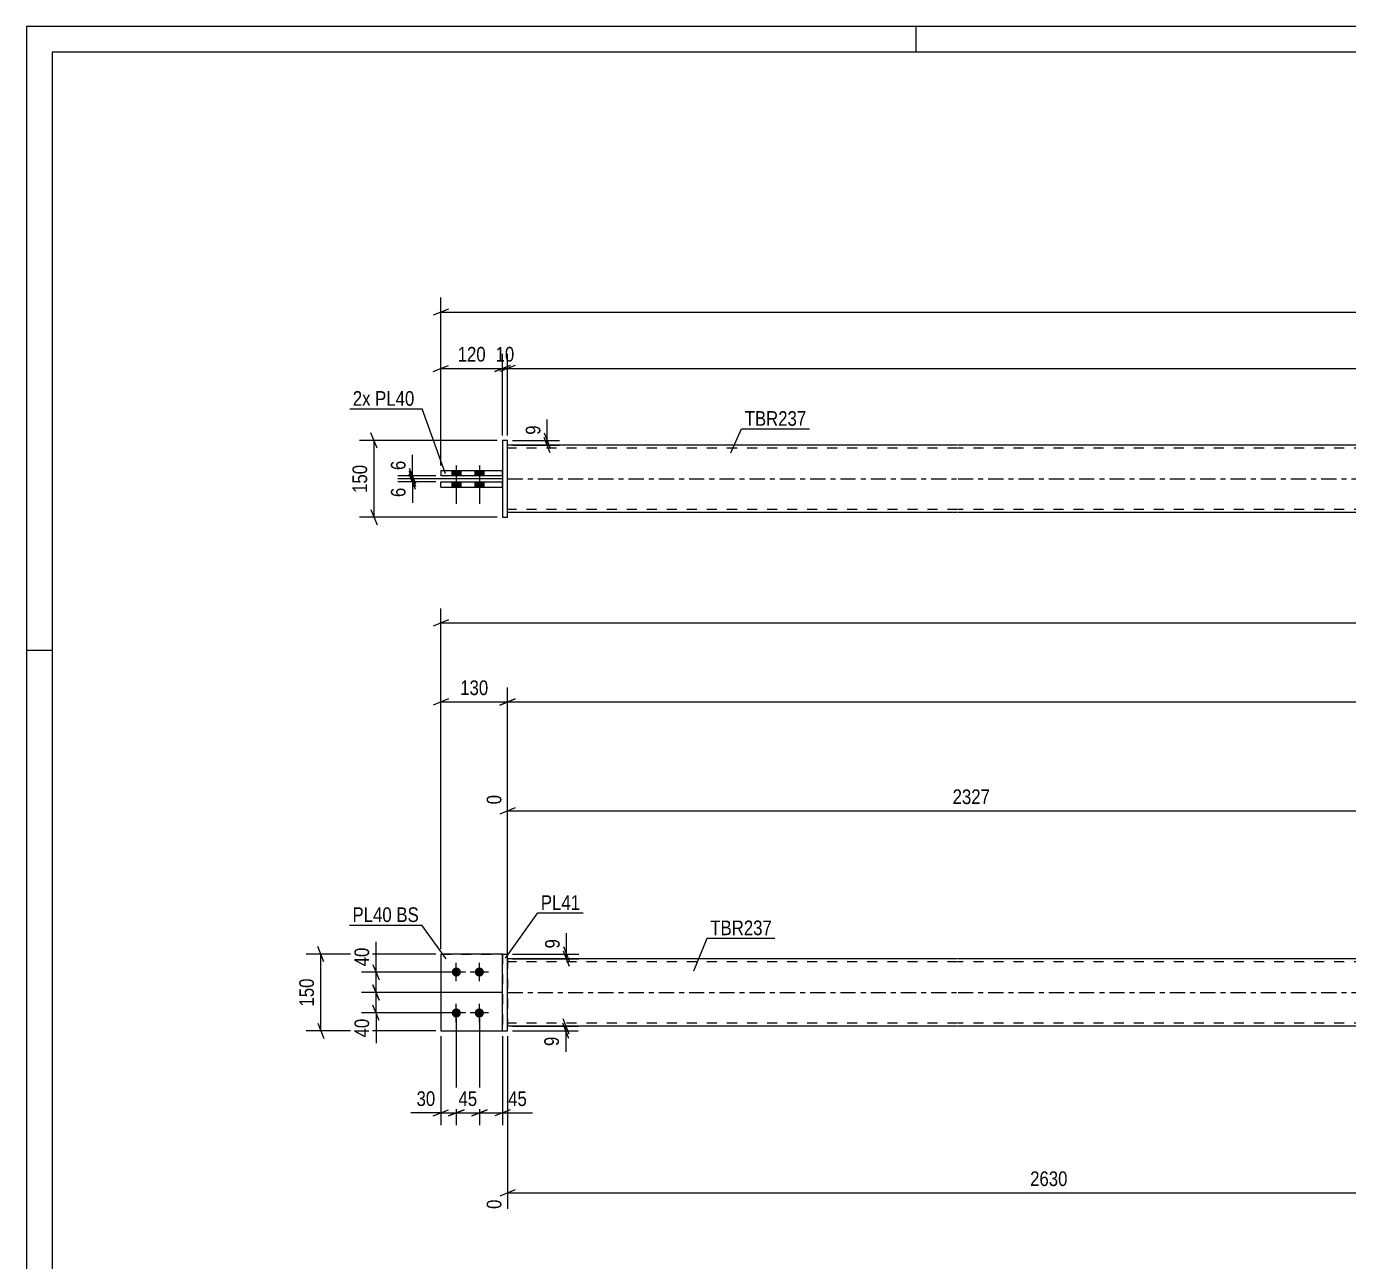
# Model space of a CAD drawing. Header units: millimetres. Extents: x 0 to 594, y 0 to 420.
# Drawn here: x 0 to 258.5, y 178.5 to 420 of the extents above; entities that cross this region are included whole.
import ezdxf

# ---------------------------------------------------------------- set-up
doc = ezdxf.new("R2010")
doc.units = ezdxf.units.MM
doc.linetypes.add('DXK_LINE_DOT2', pattern=[3.9198, 1.9599, -1.9599])
doc.linetypes.add('DXK_LINE_DOT3', pattern=[5.9187, 2.979, -0.9799, 0.9799, -0.9799])
doc.styles.add('Arial Narrow', font='ARIALN.TTF', dxfattribs={"height": 0.2})

# ---------------------------------------------------------------- blocks, each defined once
blk = doc.blocks.new('Unknown-581558868-1128')
at = {"color": 5, "linetype": 'Continuous'}
for p, q in [((594, 420), (0, 420)), ((0, 420), (0, 0)), ((174, 415), (174, 420)), ((589, 415), (5, 415)), ((5, 415), (5, 5)), ((5, 298), (0, 298))]:
    blk.add_line(p, q, dxfattribs=at)
blk = doc.blocks.new('Part-581558868-1928 - 1907')
at = {"color": 7, "linetype": 'DXK_LINE_DOT2'}
for p, q in [((81.06, 238.64), (81.06, 223.64)), ((81.06, 238.64), (93.06, 238.64)), ((93.06, 238.64), (93.06, 223.64)), ((81.06, 223.64), (93.06, 223.64))]:
    blk.add_line(p, q, dxfattribs=at)
blk = doc.blocks.new('Bolt-581558868-1912 - 1907')
at = {"linetype": 'Continuous'}
for points in [[(84.06, 234.24, -1), (84.06, 236.04, -1)], [(88.56, 234.24, -1), (88.56, 236.04, -1)], [(84.06, 226.24, -1), (84.06, 228.04, -1)], [(88.56, 226.24, -1), (88.56, 228.04, -1)]]:
    blk.add_hatch(color=1, dxfattribs=at).paths.add_polyline_path(points)
at = {"color": 1, "linetype": 'Continuous'}
for p, q in [((84.06, 233.34), (84.06, 236.94)), ((88.56, 233.34), (88.56, 236.94)), ((85.86, 235.14), (82.26, 235.14)), ((90.36, 235.14), (86.76, 235.14)), ((84.06, 225.34), (84.06, 228.94)), ((88.56, 225.34), (88.56, 228.94)), ((85.86, 227.14), (82.26, 227.14)), ((90.36, 227.14), (86.76, 227.14))]:
    blk.add_line(p, q, dxfattribs=at)
blk = doc.blocks.new('Part-581558868-1923 - 1907')
at = {"color": 2, "linetype": 'Continuous'}
for p, q in [((93.06, 223.64), (93.06, 238.64)), ((93.06, 238.64), (94.06, 238.64)), ((94.06, 223.64), (94.06, 238.64)), ((93.06, 223.64), (94.06, 223.64))]:
    blk.add_line(p, q, dxfattribs=at)
blk = doc.blocks.new('Part-581558868-1933 - 1907')
at = {"color": 2, "linetype": 'Continuous'}
for p, q in [((81.06, 238.64), (81.06, 223.64)), ((93.06, 238.64), (81.06, 238.64)), ((81.06, 223.64), (93.06, 223.64))]:
    blk.add_line(p, q, dxfattribs=at)
at = {"color": 7, "linetype": 'DXK_LINE_DOT2'}
blk.add_line((93.06, 223.64), (93.06, 238.64), dxfattribs=at)
blk = doc.blocks.new('Part-581558868-1943 - 1907')
at = {"color": 2, "linetype": 'Continuous'}
for p, q in [((182.06, 237.74), (94.06, 237.74)), ((524.22, 237.74), (182.16, 237.74)), ((182.06, 224.54), (94.06, 224.54)), ((524.22, 224.54), (182.16, 224.54))]:
    blk.add_line(p, q, dxfattribs=at)
at = {"color": 7, "linetype": 'DXK_LINE_DOT2'}
for p, q in [((94.06, 237.74), (94.06, 224.54)), ((182.06, 237.14), (94.06, 237.14)), ((524.22, 237.14), (182.16, 237.14)), ((182.06, 225.14), (94.06, 225.14)), ((524.22, 225.14), (182.16, 225.14))]:
    blk.add_line(p, q, dxfattribs=at)
at = {"color": 7, "linetype": 'DXK_LINE_DOT3'}
for p, q in [((94.06, 231.14), (182.06, 231.14)), ((182.16, 231.14), (524.22, 231.14))]:
    blk.add_line(p, q, dxfattribs=at)
blk = doc.blocks.new('Part-581558868-2387 - 2348')
at = {"color": 2, "linetype": 'Continuous'}
for p, q in [((182.06, 338.15), (94.06, 338.15)), ((524.22, 338.15), (182.16, 338.15)), ((182.06, 324.95), (94.06, 324.95)), ((524.22, 324.95), (182.16, 324.95))]:
    blk.add_line(p, q, dxfattribs=at)
at = {"color": 7, "linetype": 'DXK_LINE_DOT2'}
for p, q in [((94.06, 324.95), (94.06, 338.15)), ((182.06, 337.55), (94.06, 337.55)), ((524.22, 337.55), (182.16, 337.55)), ((182.06, 325.55), (94.06, 325.55)), ((524.22, 325.55), (182.16, 325.55))]:
    blk.add_line(p, q, dxfattribs=at)
at = {"color": 7, "linetype": 'DXK_LINE_DOT3'}
for p, q in [((94.06, 331.55), (182.06, 331.55)), ((182.16, 331.55), (524.22, 331.55))]:
    blk.add_line(p, q, dxfattribs=at)
blk = doc.blocks.new('Bolt-581558868-2355 - 2348')
at = {"linetype": 'Continuous'}
for points in [[(83.16, 332.15), (84.96, 332.15), (84.96, 333.15), (83.16, 333.15)], [(83.16, 332.15), (84.96, 332.15), (84.96, 333.15), (83.16, 333.15)], [(83.16, 329.95), (84.96, 329.95), (84.96, 330.95), (83.16, 330.95)], [(83.16, 329.95), (84.96, 329.95), (84.96, 330.95), (83.16, 330.95)], [(87.66, 332.15), (89.46, 332.15), (89.46, 333.15), (87.66, 333.15)], [(87.66, 332.15), (89.46, 332.15), (89.46, 333.15), (87.66, 333.15)], [(87.66, 329.95), (89.46, 329.95), (89.46, 330.95), (87.66, 330.95)], [(87.66, 329.95), (89.46, 329.95), (89.46, 330.95), (87.66, 330.95)]]:
    blk.add_hatch(color=1, dxfattribs=at).paths.add_polyline_path(points)
at = {"color": 1, "linetype": 'Continuous'}
for p, q in [((84.06, 334.15), (84.06, 326.65)), ((84.06, 334.15), (84.06, 326.65)), ((88.56, 334.15), (88.56, 326.65)), ((88.56, 334.15), (88.56, 326.65)), ((83.16, 333.15), (83.16, 332.15)), ((83.16, 333.15), (83.16, 332.15)), ((83.16, 330.95), (83.16, 329.95)), ((83.16, 330.95), (83.16, 329.95)), ((84.96, 333.15), (84.96, 332.15)), ((84.96, 333.15), (84.96, 332.15)), ((84.96, 330.95), (84.96, 329.95)), ((84.96, 330.95), (84.96, 329.95)), ((87.66, 333.15), (87.66, 332.15)), ((87.66, 333.15), (87.66, 332.15)), ((87.66, 330.95), (87.66, 329.95)), ((87.66, 330.95), (87.66, 329.95)), ((89.46, 333.15), (89.46, 332.15)), ((89.46, 333.15), (89.46, 332.15)), ((89.46, 330.95), (89.46, 329.95)), ((89.46, 330.95), (89.46, 329.95))]:
    blk.add_line(p, q, dxfattribs=at)
blk = doc.blocks.new('Part-581558868-2362 - 2348')
at = {"color": 2, "linetype": 'Continuous'}
for p, q in [((81.06, 333.15), (81.06, 332.15)), ((93.06, 333.15), (81.06, 333.15)), ((93.06, 332.15), (81.06, 332.15)), ((93.06, 332.15), (93.06, 333.15))]:
    blk.add_line(p, q, dxfattribs=at)
blk = doc.blocks.new('Part-581558868-2357 - 2348')
at = {"color": 2, "linetype": 'Continuous'}
for p, q in [((94.06, 339.05), (93.06, 339.05)), ((93.06, 339.05), (93.06, 324.05)), ((94.06, 324.05), (94.06, 339.05)), ((93.06, 324.05), (94.06, 324.05))]:
    blk.add_line(p, q, dxfattribs=at)
blk = doc.blocks.new('Part-581558868-2367 - 2348')
at = {"color": 2, "linetype": 'Continuous'}
for p, q in [((81.06, 329.95), (81.06, 330.95)), ((81.06, 330.95), (93.06, 330.95)), ((93.06, 329.95), (93.06, 330.95)), ((81.06, 329.95), (93.06, 329.95))]:
    blk.add_line(p, q, dxfattribs=at)
blk = doc.blocks.new('StraightDimension-581558868-2163 - 1907')
at = {"color": 7, "linetype": 'Continuous'}
for p, q in [((95.06, 238.64), (108.02, 238.64)), ((105.02, 240.14), (106.22, 237.14)), ((106.22, 236.24), (105.02, 239.24)), ((105.62, 237.74), (105.62, 238.64)), ((95.06, 237.74), (108.02, 237.74))]:
    blk.add_line(p, q, dxfattribs=at)
at = {"color": 0}
blk.add_wipeout([(104.87, 242.19), (100.67, 242.19), (100.67, 239.16), (104.87, 239.16)], dxfattribs=at)
at = {"color": 7, "linetype": 'Continuous'}
blk.add_line((105.62, 238.64), (105.62, 242.72), dxfattribs=at)
blk.add_line((105.62, 238.64), (105.62, 242.72), dxfattribs=at)
at = {"color": 3, "style": 'Arial Narrow'}
blk.add_text('9', height=2.86, rotation=90.0002, dxfattribs=at).set_placement((104.27, 239.76))
blk = doc.blocks.new('StraightDimension-581558868-2239 - 1907')
at = {"color": 7, "linetype": 'Continuous'}
for p, q in [((88.56, 226.14), (88.56, 205.21)), ((93.06, 222.64), (93.06, 205.21)), ((87.06, 207.01), (90.06, 208.21)), ((88.56, 207.61), (93.06, 207.61)), ((94.56, 208.21), (91.56, 207.01))]:
    blk.add_line(p, q, dxfattribs=at)
at = {"color": 0}
blk.add_wipeout([(98.44, 208.36), (98.44, 212.56), (93.59, 212.56), (93.59, 208.36)], dxfattribs=at)
at = {"color": 7, "linetype": 'Continuous'}
blk.add_line((93.06, 207.61), (98.97, 207.61), dxfattribs=at)
blk.add_line((93.06, 207.61), (98.97, 207.61), dxfattribs=at)
at = {"color": 3, "style": 'Arial Narrow'}
blk.add_text('45', height=2.863, dxfattribs=at).set_placement((94.19, 208.96))
blk = doc.blocks.new('StraightDimension-581558868-2253 - 1907')
at = {"color": 7, "linetype": 'Continuous'}
for p, q in [((275.45, 247.52), (275.45, 275.24)), ((94.06, 238.74), (94.06, 269.76)), ((95.56, 267.23), (92.56, 266.03)), ((94.06, 266.63), (275.45, 266.63)), ((273.95, 266.03), (276.95, 267.23))]:
    blk.add_line(p, q, dxfattribs=at)
at = {"color": 0, "linetype": 'Continuous'}
for points in [[(274.85, 275.84), (270.65, 275.84), (270.65, 267.33), (274.85, 267.33)], [(93.46, 270.36), (89.26, 270.36), (89.26, 267.33), (93.46, 267.33)]]:
    blk.add_wipeout(points, dxfattribs=at)
at = {"color": 0}
blk.add_wipeout([(189.01, 267.38), (189.01, 271.58), (180.5, 271.58), (180.5, 267.38)], dxfattribs=at)
at = {"color": 3, "linetype": 'Continuous', "style": 'Arial Narrow'}
for s, height, p in [('2327', 2.863, (274.25, 267.93)), ('0', 2.86, (92.86, 267.93))]:
    blk.add_text(s, height=height, rotation=90.0002, dxfattribs=at).set_placement(p)
at = {"color": 3, "style": 'Arial Narrow'}
blk.add_text('2327', height=2.863, dxfattribs=at).set_placement((181.1, 267.98))
blk = doc.blocks.new('StraightDimension-581558868-2215 - 1907')
at = {"color": 7, "linetype": 'Continuous'}
for p, q in [((94.06, 222.64), (94.06, 188.83)), ((305.78, 222.78), (305.78, 183.35)), ((95.56, 192.56), (92.56, 191.36)), ((94.06, 191.96), (305.78, 191.96)), ((304.28, 191.36), (307.28, 192.56))]:
    blk.add_line(p, q, dxfattribs=at)
at = {"color": 0}
blk.add_wipeout([(204.18, 192.71), (204.18, 196.91), (195.66, 196.91), (195.66, 192.71)], dxfattribs=at)
at = {"color": 0, "linetype": 'Continuous'}
for points in [[(93.46, 191.26), (89.26, 191.26), (89.26, 188.23), (93.46, 188.23)], [(305.18, 191.26), (300.98, 191.26), (300.98, 182.75), (305.18, 182.75)]]:
    blk.add_wipeout(points, dxfattribs=at)
at = {"color": 3, "style": 'Arial Narrow'}
blk.add_text('2630', height=2.863, dxfattribs=at).set_placement((196.26, 193.31))
at = {"color": 3, "linetype": 'Continuous', "style": 'Arial Narrow'}
for s, height, p in [('0', 2.86, (92.86, 188.83)), ('2630', 2.863, (304.58, 183.35))]:
    blk.add_text(s, height=height, rotation=90.0002, dxfattribs=at).set_placement(p)
blk = doc.blocks.new('StraightDimension-581558868-5210 - 1907')
at = {"color": 7, "linetype": 'Continuous'}
for p, q in [((81.06, 239.64), (81.06, 290.79)), ((94.06, 239.64), (94.06, 290.79)), ((82.56, 288.54), (79.56, 287.34)), ((81.06, 287.94), (94.06, 287.94)), ((92.56, 287.34), (95.56, 288.54))]:
    blk.add_line(p, q, dxfattribs=at)
at = {"color": 0}
blk.add_wipeout([(90.9, 288.69), (90.9, 292.89), (84.22, 292.89), (84.22, 288.69)], dxfattribs=at)
at = {"color": 3, "style": 'Arial Narrow'}
blk.add_text('130', height=2.863, dxfattribs=at).set_placement((84.82, 289.29))
blk = doc.blocks.new('StraightDimension-581558868-2073 - 1907')
at = {"color": 7, "linetype": 'Continuous'}
for p, q in [((80.06, 238.64), (54.71, 238.64)), ((58.16, 237.14), (56.96, 240.14)), ((57.56, 223.64), (57.56, 238.64)), ((56.96, 225.14), (58.16, 222.14)), ((80.06, 223.64), (54.71, 223.64))]:
    blk.add_line(p, q, dxfattribs=at)
at = {"color": 0}
blk.add_wipeout([(56.81, 234.48), (52.61, 234.48), (52.61, 227.8), (56.81, 227.8)], dxfattribs=at)
at = {"color": 3, "style": 'Arial Narrow'}
blk.add_text('150', height=2.863, rotation=90.0002, dxfattribs=at).set_placement((56.21, 228.4))
blk = doc.blocks.new('StraightDimension-581558868-2304 - 1907')
at = {"color": 7, "linetype": 'Continuous'}
for p, q in [((81.06, 239.64), (81.06, 306.24)), ((82.56, 303.99), (79.56, 302.79)), ((81.06, 303.39), (537.22, 303.39))]:
    blk.add_line(p, q, dxfattribs=at)
blk = doc.blocks.new('StraightDimension-581558868-2136 - 1907')
at = {"color": 7, "linetype": 'Continuous'}
for p, q in [((67.76, 236.64), (68.96, 233.64)), ((83.06, 235.14), (65.51, 235.14)), ((68.36, 231.14), (68.36, 235.14)), ((93.06, 231.14), (65.51, 231.14)), ((68.96, 229.64), (67.76, 232.64))]:
    blk.add_line(p, q, dxfattribs=at)
at = {"color": 0}
blk.add_wipeout([(67.61, 240.52), (63.41, 240.52), (63.41, 235.66), (67.61, 235.66)], dxfattribs=at)
at = {"color": 7, "linetype": 'Continuous'}
blk.add_line((68.36, 235.14), (68.36, 241.04), dxfattribs=at)
blk.add_line((68.36, 235.14), (68.36, 241.04), dxfattribs=at)
at = {"color": 3, "style": 'Arial Narrow'}
blk.add_text('40', height=2.863, rotation=90.0002, dxfattribs=at).set_placement((67.01, 236.26))
blk = doc.blocks.new('StraightDimension-581558868-2149 - 1907')
at = {"color": 7, "linetype": 'Continuous'}
for p, q in [((93.06, 231.14), (65.51, 231.14)), ((67.76, 232.64), (68.96, 229.64)), ((68.36, 227.14), (68.36, 231.14)), ((68.96, 225.64), (67.76, 228.64)), ((83.06, 227.14), (65.51, 227.14))]:
    blk.add_line(p, q, dxfattribs=at)
at = {"color": 0}
blk.add_wipeout([(67.61, 226.61), (63.41, 226.61), (63.41, 221.76), (67.61, 221.76)], dxfattribs=at)
at = {"color": 7, "linetype": 'Continuous'}
blk.add_line((68.36, 227.14), (68.36, 221.23), dxfattribs=at)
blk.add_line((68.36, 227.14), (68.36, 221.23), dxfattribs=at)
at = {"color": 3, "style": 'Arial Narrow'}
blk.add_text('40', height=2.863, rotation=90.0002, dxfattribs=at).set_placement((67.01, 222.36))
blk = doc.blocks.new('StraightDimension-581558868-2172 - 1907')
at = {"color": 7, "linetype": 'Continuous'}
for p, q in [((104.87, 226.04), (106.07, 223.04)), ((106.07, 222.14), (104.87, 225.14)), ((95.06, 224.54), (107.87, 224.54)), ((95.06, 223.64), (107.87, 223.64)), ((105.47, 223.64), (105.47, 224.54))]:
    blk.add_line(p, q, dxfattribs=at)
at = {"color": 0}
blk.add_wipeout([(104.72, 223.11), (100.52, 223.11), (100.52, 220.08), (104.72, 220.08)], dxfattribs=at)
at = {"color": 7, "linetype": 'Continuous'}
blk.add_line((105.47, 223.64), (105.47, 219.56), dxfattribs=at)
blk.add_line((105.47, 223.64), (105.47, 219.56), dxfattribs=at)
at = {"color": 3, "style": 'Arial Narrow'}
blk.add_text('9', height=2.86, rotation=90.0002, dxfattribs=at).set_placement((104.12, 220.68))
blk = doc.blocks.new('StraightDimension-581558868-2222 - 1907')
at = {"color": 7, "linetype": 'Continuous'}
for p, q in [((84.06, 226.14), (84.06, 205.21)), ((81.06, 222.64), (81.06, 205.21)), ((79.56, 207.01), (82.56, 208.21)), ((81.06, 207.61), (84.06, 207.61)), ((85.56, 208.21), (82.56, 207.01))]:
    blk.add_line(p, q, dxfattribs=at)
at = {"color": 0}
blk.add_wipeout([(80.54, 208.36), (80.54, 212.56), (75.68, 212.56), (75.68, 208.36)], dxfattribs=at)
at = {"color": 7, "linetype": 'Continuous'}
blk.add_line((81.06, 207.61), (75.16, 207.61), dxfattribs=at)
blk.add_line((81.06, 207.61), (75.16, 207.61), dxfattribs=at)
at = {"color": 3, "style": 'Arial Narrow'}
blk.add_text('30', height=2.863, dxfattribs=at).set_placement((76.28, 208.96))
blk = doc.blocks.new('StraightDimension-581558868-2232 - 1907')
at = {"color": 7, "linetype": 'Continuous'}
for p, q in [((84.06, 226.14), (84.06, 205.21)), ((88.56, 226.14), (88.56, 205.21)), ((82.56, 207.01), (85.56, 208.21)), ((84.06, 207.61), (88.56, 207.61)), ((90.06, 208.21), (87.06, 207.01))]:
    blk.add_line(p, q, dxfattribs=at)
at = {"color": 0}
blk.add_wipeout([(88.74, 208.36), (88.74, 212.56), (83.88, 212.56), (83.88, 208.36)], dxfattribs=at)
at = {"color": 3, "style": 'Arial Narrow'}
blk.add_text('45', height=2.863, dxfattribs=at).set_placement((84.48, 208.96))
blk = doc.blocks.new('StraightDimension-581558868-5209 - 1907')
at = {"color": 7, "linetype": 'Continuous'}
for p, q in [((94.06, 239.64), (94.06, 290.79)), ((95.56, 288.54), (92.56, 287.34)), ((94.06, 287.94), (524.22, 287.94))]:
    blk.add_line(p, q, dxfattribs=at)
blk = doc.blocks.new('StraightDimension-581558868-5465 - 2348')
at = {"color": 7, "linetype": 'Continuous'}
for p, q in [((93.06, 340.05), (93.06, 355.99)), ((94.06, 340.05), (94.06, 355.99)), ((91.56, 352.54), (94.56, 353.74)), ((95.56, 353.74), (92.56, 352.54)), ((93.06, 353.14), (94.06, 353.14))]:
    blk.add_line(p, q, dxfattribs=at)
at = {"color": 0}
blk.add_wipeout([(95.99, 353.89), (95.99, 358.09), (91.13, 358.09), (91.13, 353.89)], dxfattribs=at)
at = {"color": 3, "style": 'Arial Narrow'}
blk.add_text('10', height=2.863, dxfattribs=at).set_placement((91.73, 354.49))
blk = doc.blocks.new('StraightDimension-581558868-2507 - 2348')
at = {"color": 7, "linetype": 'Continuous'}
for p, q in [((74.87, 333.65), (76.07, 330.65)), ((80.06, 332.15), (72.62, 332.15)), ((93.06, 331.55), (72.62, 331.55)), ((76.07, 330.05), (74.87, 333.05)), ((75.47, 331.55), (75.47, 332.15))]:
    blk.add_line(p, q, dxfattribs=at)
at = {"color": 0}
blk.add_wipeout([(74.72, 335.71), (70.52, 335.71), (70.52, 332.68), (74.72, 332.68)], dxfattribs=at)
at = {"color": 7, "linetype": 'Continuous'}
blk.add_line((75.47, 332.15), (75.47, 336.23), dxfattribs=at)
blk.add_line((75.47, 332.15), (75.47, 336.23), dxfattribs=at)
at = {"color": 3, "style": 'Arial Narrow'}
blk.add_text('6', height=2.86, rotation=90.0002, dxfattribs=at).set_placement((74.12, 333.28))
blk = doc.blocks.new('StraightDimension-581558868-2398 - 2348')
at = {"color": 7, "linetype": 'Continuous'}
for p, q in [((82.56, 364.75), (79.56, 363.55)), ((81.06, 334.15), (81.06, 367)), ((81.06, 364.15), (537.22, 364.15))]:
    blk.add_line(p, q, dxfattribs=at)
blk = doc.blocks.new('StraightDimension-581558868-2460 - 2348')
at = {"color": 7, "linetype": 'Continuous'}
for p, q in [((92.06, 339.05), (65.12, 339.05)), ((68.57, 337.55), (67.37, 340.55)), ((67.97, 324.05), (67.97, 339.05)), ((92.06, 324.05), (65.12, 324.05)), ((67.37, 325.55), (68.57, 322.55))]:
    blk.add_line(p, q, dxfattribs=at)
at = {"color": 0}
blk.add_wipeout([(67.22, 334.89), (63.02, 334.89), (63.02, 328.21), (67.22, 328.21)], dxfattribs=at)
at = {"color": 3, "style": 'Arial Narrow'}
blk.add_text('150', height=2.863, rotation=90.0002, dxfattribs=at).set_placement((66.62, 328.81))
blk = doc.blocks.new('StraightDimension-581558868-2480 - 2348')
at = {"color": 7, "linetype": 'Continuous'}
for p, q in [((95.06, 339.05), (104.24, 339.05)), ((101.24, 340.55), (102.44, 337.55)), ((102.44, 336.65), (101.24, 339.65)), ((101.84, 338.15), (101.84, 339.05)), ((95.06, 338.15), (104.24, 338.15))]:
    blk.add_line(p, q, dxfattribs=at)
at = {"color": 0}
blk.add_wipeout([(101.09, 342.61), (96.89, 342.61), (96.89, 339.58), (101.09, 339.58)], dxfattribs=at)
at = {"color": 7, "linetype": 'Continuous'}
blk.add_line((101.84, 339.05), (101.84, 343.13), dxfattribs=at)
blk.add_line((101.84, 339.05), (101.84, 343.13), dxfattribs=at)
at = {"color": 3, "style": 'Arial Narrow'}
blk.add_text('9', height=2.86, rotation=90.0002, dxfattribs=at).set_placement((100.49, 340.18))
blk = doc.blocks.new('StraightDimension-581558868-2491 - 2348')
at = {"color": 7, "linetype": 'Continuous'}
for p, q in [((93.06, 331.55), (72.62, 331.55)), ((80.06, 330.95), (72.62, 330.95)), ((74.87, 333.05), (76.07, 330.05)), ((76.07, 329.45), (74.87, 332.45)), ((75.47, 330.95), (75.47, 331.55))]:
    blk.add_line(p, q, dxfattribs=at)
at = {"color": 0}
blk.add_wipeout([(74.72, 330.43), (70.52, 330.43), (70.52, 327.4), (74.72, 327.4)], dxfattribs=at)
at = {"color": 7, "linetype": 'Continuous'}
blk.add_line((75.47, 330.95), (75.47, 326.87), dxfattribs=at)
blk.add_line((75.47, 330.95), (75.47, 326.87), dxfattribs=at)
at = {"color": 3, "style": 'Arial Narrow'}
blk.add_text('6', height=2.86, rotation=90.0002, dxfattribs=at).set_placement((74.12, 328))
blk = doc.blocks.new('StraightDimension-581558868-5464 - 2348')
at = {"color": 7, "linetype": 'Continuous'}
for p, q in [((94.06, 340.05), (94.06, 355.99)), ((95.56, 353.74), (92.56, 352.54)), ((94.06, 353.14), (524.22, 353.14))]:
    blk.add_line(p, q, dxfattribs=at)
blk = doc.blocks.new('StraightDimension-581558868-5466 - 2348')
at = {"color": 7, "linetype": 'Continuous'}
for p, q in [((81.06, 334.15), (81.06, 355.99)), ((93.06, 340.05), (93.06, 355.99)), ((79.56, 352.54), (82.56, 353.74)), ((81.06, 353.14), (93.06, 353.14)), ((94.56, 353.74), (91.56, 352.54))]:
    blk.add_line(p, q, dxfattribs=at)
at = {"color": 0}
blk.add_wipeout([(90.4, 353.89), (90.4, 358.09), (83.72, 358.09), (83.72, 353.89)], dxfattribs=at)
at = {"color": 3, "style": 'Arial Narrow'}
blk.add_text('120', height=2.863, dxfattribs=at).set_placement((84.32, 354.49))
blk = doc.blocks.new('Mark-581558868-1919 - 1907')
at = {"color": 0}
blk.add_wipeout([(108.27, 247.29), (108.27, 250.29), (100.59, 250.29), (100.59, 247.29)], dxfattribs=at)
blk.add_wipeout([(108.27, 247.29), (108.27, 250.29), (100.59, 250.29), (100.59, 247.29)], dxfattribs=at)
at = {"color": 30, "linetype": 'Continuous'}
for p, q in [((93.7, 237.83), (99.99, 246.69)), ((99.99, 246.69), (108.87, 246.69))]:
    blk.add_line(p, q, dxfattribs=at)
at = {"color": 3, "style": 'Arial Narrow'}
blk.add_text('PL41', height=2.863, dxfattribs=at).set_placement((100.59, 247.29))
blk = doc.blocks.new('Mark-581558868-1939 - 1907')
at = {"color": 0}
blk.add_wipeout([(145.77, 242.35), (145.77, 245.35), (133.72, 245.35), (133.72, 242.35)], dxfattribs=at)
blk.add_wipeout([(145.77, 242.35), (145.77, 245.35), (133.72, 245.35), (133.72, 242.35)], dxfattribs=at)
at = {"color": 30, "linetype": 'Continuous'}
for p, q in [((130.51, 235.4), (133.12, 241.75)), ((133.12, 241.75), (146.37, 241.75))]:
    blk.add_line(p, q, dxfattribs=at)
at = {"color": 3, "style": 'Arial Narrow'}
blk.add_text('TBR237', height=2.863, dxfattribs=at).set_placement((133.72, 242.35))
blk = doc.blocks.new('MarkSet-581558868-2333 - 1907')
at = {"color": 0}
blk.add_wipeout([(71.44, 244.93), (71.44, 247.93), (63.76, 247.93), (63.76, 244.93)], dxfattribs=at)
blk.add_wipeout([(71.44, 244.93), (71.44, 247.93), (63.76, 247.93), (63.76, 244.93)], dxfattribs=at)
blk.add_wipeout([(76.72, 244.93), (76.72, 247.93), (72.34, 247.93), (72.34, 244.93)], dxfattribs=at)
blk.add_wipeout([(76.72, 244.93), (76.72, 247.93), (72.34, 247.93), (72.34, 244.93)], dxfattribs=at)
at = {"color": 30, "linetype": 'Continuous'}
for p in [(63.16, 244.33), (82.1, 237.7)]:
    blk.add_line(p, (77.32, 244.33), dxfattribs=at)
at = {"color": 3, "style": 'Arial Narrow'}
for s, p in [('PL40', (63.76, 244.93)), ('BS', (72.34, 244.93))]:
    blk.add_text(s, height=2.863, dxfattribs=at).set_placement(p)
blk = doc.blocks.new('Mark-581558868-2383 - 2348')
at = {"color": 0}
blk.add_wipeout([(152.5, 341.93), (152.5, 344.93), (140.44, 344.93), (140.44, 341.93)], dxfattribs=at)
blk.add_wipeout([(152.5, 341.93), (152.5, 344.93), (140.44, 344.93), (140.44, 341.93)], dxfattribs=at)
at = {"color": 30, "linetype": 'Continuous'}
for p, q in [((137.74, 336.66), (139.84, 341.33)), ((139.84, 341.33), (153.1, 341.33))]:
    blk.add_line(p, q, dxfattribs=at)
at = {"color": 3, "style": 'Arial Narrow'}
blk.add_text('TBR237', height=2.863, dxfattribs=at).set_placement((140.44, 341.93))
blk = doc.blocks.new('MarkSet-581558868-2575 - 2348')
at = {"color": 30, "linetype": 'Continuous'}
blk.add_line((81.91, 332.53), (77.36, 345.24), dxfattribs=at)
at = {"color": 0}
blk.add_wipeout([(67.28, 345.84), (67.28, 348.84), (63.81, 348.84), (63.81, 345.84)], dxfattribs=at)
blk.add_wipeout([(67.28, 345.84), (67.28, 348.84), (63.81, 348.84), (63.81, 345.84)], dxfattribs=at)
blk.add_wipeout([(75.86, 345.84), (75.86, 348.84), (68.18, 348.84), (68.18, 345.84)], dxfattribs=at)
blk.add_wipeout([(75.86, 345.84), (75.86, 348.84), (68.18, 348.84), (68.18, 345.84)], dxfattribs=at)
at = {"color": 30, "linetype": 'Continuous'}
blk.add_line((63.21, 345.24), (77.36, 345.24), dxfattribs=at)
at = {"color": 3, "style": 'Arial Narrow'}
for s, p in [('2x', (63.81, 345.84)), ('PL40', (68.18, 345.84))]:
    blk.add_text(s, height=2.863, dxfattribs=at).set_placement(p)

msp = doc.modelspace()

# ---------------------------------------------------------------- block references
for name in ['Unknown-581558868-1128', 'Part-581558868-2357 - 2348', 'Part-581558868-2387 - 2348', 'Bolt-581558868-2355 - 2348', 'Part-581558868-2362 - 2348', 'Part-581558868-2367 - 2348', 'Part-581558868-1928 - 1907', 'Part-581558868-1933 - 1907', 'Part-581558868-1923 - 1907', 'Bolt-581558868-1912 - 1907', 'Part-581558868-1943 - 1907']:
    msp.add_blockref(name, (0, 0))

# ---------------------------------------------------------------- next in the draw order: block references
for name in ['StraightDimension-581558868-5465 - 2348', 'StraightDimension-581558868-2507 - 2348', 'StraightDimension-581558868-2163 - 1907', 'StraightDimension-581558868-2239 - 1907']:
    msp.add_blockref(name, (0, 0))

# ---------------------------------------------------------------- next in the draw order: block references
for name in ['StraightDimension-581558868-2398 - 2348', 'StraightDimension-581558868-2253 - 1907', 'StraightDimension-581558868-2215 - 1907']:
    msp.add_blockref(name, (0, 0))

# ---------------------------------------------------------------- next in the draw order: block references
for name in ['StraightDimension-581558868-2480 - 2348', 'StraightDimension-581558868-2460 - 2348', 'StraightDimension-581558868-5210 - 1907', 'StraightDimension-581558868-2172 - 1907']:
    msp.add_blockref(name, (0, 0))

# ---------------------------------------------------------------- next in the draw order: block references
for name in ['StraightDimension-581558868-5464 - 2348', 'StraightDimension-581558868-2491 - 2348', 'StraightDimension-581558868-2073 - 1907']:
    msp.add_blockref(name, (0, 0))

# ---------------------------------------------------------------- next in the draw order: block references
for name in ['StraightDimension-581558868-5466 - 2348', 'Mark-581558868-2383 - 2348', 'StraightDimension-581558868-2304 - 1907']:
    msp.add_blockref(name, (0, 0))

# ---------------------------------------------------------------- next in the draw order: block references
for name in ['MarkSet-581558868-2575 - 2348', 'StraightDimension-581558868-2136 - 1907']:
    msp.add_blockref(name, (0, 0))

# ---------------------------------------------------------------- next in the draw order: block references
for name in ['StraightDimension-581558868-5209 - 1907', 'MarkSet-581558868-2333 - 1907', 'StraightDimension-581558868-2149 - 1907']:
    msp.add_blockref(name, (0, 0))

# ---------------------------------------------------------------- next in the draw order: block references
for name in ['Mark-581558868-1919 - 1907', 'Mark-581558868-1939 - 1907', 'StraightDimension-581558868-2222 - 1907']:
    msp.add_blockref(name, (0, 0))

# ---------------------------------------------------------------- next in the draw order: block references
msp.add_blockref('StraightDimension-581558868-2232 - 1907', (0, 0))

doc.saveas('drawing.dxf')
